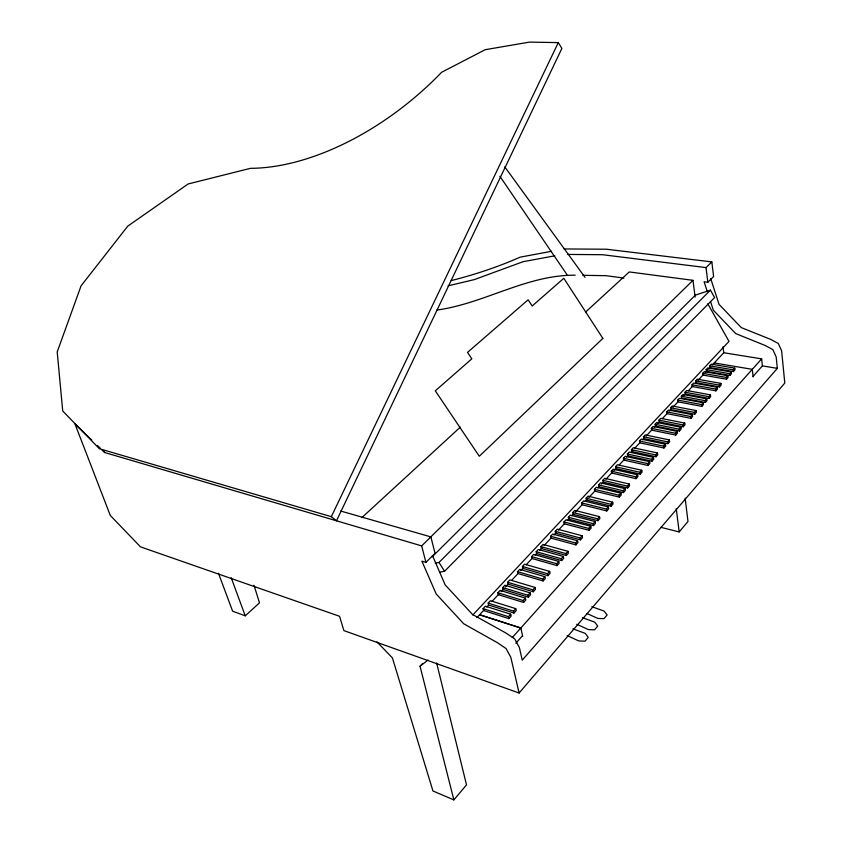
<?xml version="1.0" encoding="UTF-8"?>
<svg xmlns="http://www.w3.org/2000/svg" width="842" height="842" viewBox="0 0 842 842"><rect width="100%" height="100%" fill="white"/><g stroke="black" fill="none" stroke-linecap="round" stroke-linejoin="round"><path stroke-width="1.26" d="M331.327 516.683L558.288 42.616L529.513 42.1L485.202 49.699L441.64 72.275A207.542 119.196 -40.1 0 1 250.484 168.326L188.113 183.977L127.826 226.088L81.074 285.838L57.203 351.935L62.729 411.022L99.335 448.691L331.327 516.683L336.495 520.798L561.888 48.426L558.288 42.616M376.984 641.909L392.414 657.918L432.956 790.985L453.87 799.9L466.51 784.87L436.651 663.001M660.812 527.324L679.178 531.944L687.977 521.472L685.156 498.169M91.778 440.082L75.022 424.052L110.291 515.451L140.488 546.858L339.547 616.281L343.894 630.616L519.104 693.008L784.797 383.057L781.618 350.777L778.303 343.473L770.735 339.431L741.297 327.601L719.047 304.383L710.68 278.502M710.532 301.562L713.342 310.224L735.708 333.569L765.241 345.515L772.84 349.598L776.177 356.924L777.334 368.364L522.24 660.16L519.377 647.53L514.715 638.91L505.947 633.026L472.509 614.46L445.155 584.895L432.504 555.625M515.83 643.267L522.535 635.731M753.074 376.374L762.399 365.891L761.652 358.871L723.762 352.735L712.448 364.87M512.389 637.426L761.652 358.871M508.894 618.617L511.157 616.134L510.726 614.207L485.35 606.177L483.076 608.619L483.529 610.524L508.894 618.617L508.452 616.702L510.726 614.207M513.978 613.039L516.22 610.566L515.788 608.65L490.454 600.725L488.192 603.146L488.634 605.04L513.978 613.039L513.536 611.113L515.788 608.65M523.587 602.462L525.797 600.02L525.376 598.115L500.106 590.379L497.875 592.768L498.317 594.663L523.587 602.462L523.166 600.546L525.376 598.115M528.387 597.178L530.576 594.768L530.165 592.852L504.916 585.222L502.706 587.59L503.137 589.484L528.387 597.178L527.966 595.273L530.165 592.852M533.312 591.758L535.491 589.358L535.08 587.453L509.863 579.917L507.673 582.275L508.094 584.159L533.312 591.758L532.902 589.853L535.08 587.453M543.132 580.948L545.279 578.591L544.879 576.696L519.735 569.35L517.567 571.665L517.988 573.549L543.132 580.948L542.732 579.054L544.879 576.696M547.942 575.654L550.079 573.318L549.679 571.413L524.566 564.172L522.419 566.477L522.829 568.35L547.942 575.654L547.553 573.76L549.679 571.413M557.067 565.624L559.162 563.319L558.783 561.425L533.723 554.362L531.607 556.625L532.007 558.499L557.067 565.624L556.678 563.73L558.783 561.425M561.614 560.614L563.698 558.33L563.319 556.436L538.301 549.458L536.196 551.71L536.596 553.583L561.614 560.614L561.235 558.73L563.319 556.436M566.287 555.478L568.361 553.205L567.982 551.31L542.995 544.427L540.911 546.658L541.301 548.531L566.287 555.478L565.919 553.583L567.982 551.31M575.928 544.879L577.959 542.637L577.601 540.753L552.678 534.06L550.626 536.259L551.005 538.122L575.928 544.879L575.56 542.995L577.601 540.753M580.496 539.848L582.517 537.628L582.159 535.744L557.267 529.134L555.236 531.323L555.604 533.175L580.496 539.848L580.138 537.975L582.159 535.744M589.147 530.323L591.137 528.134L590.789 526.261L565.971 519.809L563.961 521.966L564.329 523.819L589.147 530.323L588.8 528.45L590.789 526.261M593.473 525.576L595.452 523.398L595.105 521.524L570.318 515.157L568.318 517.293L568.687 519.146L593.473 525.576L593.126 523.703L595.105 521.524M597.904 520.682L599.872 518.525L599.536 516.662L574.781 510.378L572.802 512.494L573.16 514.346L597.904 520.682L597.567 518.819L599.536 516.662M606.766 510.947L608.703 508.81L608.366 506.958L583.695 500.832L581.738 502.927L582.085 504.768L606.766 510.947L606.429 509.084L608.366 506.958M611.113 506.168L613.029 504.053L612.702 502.19L588.063 496.148L586.116 498.232L586.464 500.074L611.113 506.168L610.776 504.305L612.702 502.19M619.344 497.106L621.238 495.022L620.922 493.17L596.336 487.276L594.431 489.328L594.757 491.16L619.344 497.106L619.017 495.254L620.922 493.17M623.448 492.581L625.332 490.518L625.017 488.665L600.472 482.855L598.578 484.887L598.904 486.718L623.448 492.581L623.133 490.739L625.017 488.665M603.167 482.15L627.669 487.939L629.542 485.887L629.237 484.034L604.724 478.298L602.84 480.319L603.167 482.15L601.388 484.055M636.099 478.666L637.941 476.635L637.647 474.804L613.208 469.215L611.345 471.204L611.66 473.025L636.099 478.666L635.805 476.825L637.647 474.804M640.236 474.12L642.067 472.099L641.772 470.268L617.365 464.752L615.523 466.731L615.839 468.552L640.236 474.12L639.941 472.278L641.772 470.268M648.077 465.489L649.877 463.51L649.592 461.679L625.259 456.301L623.438 458.248L623.743 460.069L648.077 465.489L647.782 463.658L649.592 461.679M651.992 461.184L653.781 459.216L653.497 457.385L629.206 452.08L627.385 454.017L627.69 455.827L651.992 461.184L651.697 459.353L653.497 457.385M656.013 456.764L657.791 454.796L657.507 452.975L633.247 447.733L631.458 449.66L631.753 451.47L656.013 456.764L655.729 454.933L657.507 452.975M663.97 447.997L665.727 446.071L665.464 444.25L641.267 439.145L639.499 441.05L639.783 442.85L663.97 447.997L663.707 446.176L665.464 444.25M667.917 443.66L669.664 441.745L669.39 439.924L645.235 434.893L643.477 436.777L643.762 438.577L667.917 443.66L667.643 441.85L669.39 439.924M675.716 435.082L677.442 433.188L677.178 431.378L653.097 426.473L651.361 428.336L651.634 430.136L675.716 435.082L675.452 433.272L677.178 431.378M679.441 430.978L681.157 429.094L680.894 427.294L656.855 422.452L655.129 424.305L655.402 426.094L679.441 430.978L679.189 429.167L680.894 427.294M683.283 426.757L684.978 424.884L684.725 423.084L660.717 418.316L659.002 420.147L659.275 421.937L683.283 426.757L683.03 424.947L684.725 423.084M690.935 418.327L692.608 416.485L692.366 414.696L668.432 410.043L666.738 411.864L667.001 413.643L690.935 418.327L690.693 416.537L692.366 414.696M694.692 414.201L696.355 412.37L696.113 410.57L672.221 405.991L670.537 407.791L670.8 409.57L694.692 414.201L694.45 412.401L696.113 410.57M701.828 406.36L703.47 404.549L703.228 402.76L679.41 398.298L677.747 400.076L677.999 401.844L701.828 406.36L701.586 404.57L703.228 402.76M705.386 402.434L707.017 400.645L706.785 398.855L682.999 394.445L681.346 396.214L681.588 397.982L705.386 402.434L705.154 400.655L706.785 398.855M709.048 398.413L710.669 396.624L710.438 394.845L686.683 390.499L685.051 392.246L685.293 394.014L709.048 398.413L708.817 396.624L710.438 394.845M715.932 390.835L717.531 389.078L717.31 387.299L693.629 383.057L692.008 384.794L692.25 386.552L715.932 390.835L715.711 389.057L717.31 387.299M719.521 386.878L721.11 385.131L720.889 383.363L697.25 379.184L695.639 380.9L695.871 382.657L719.521 386.878L719.3 385.11L720.889 383.363M726.52 379.184L728.088 377.458L727.877 375.69L704.301 371.627L702.712 373.322L702.944 375.079L726.52 379.184L726.299 377.416L727.877 375.69M729.919 375.437L731.477 373.722L731.266 371.964L707.733 367.943L706.154 369.638L706.385 371.385L729.919 375.437L729.709 373.68L731.266 371.964M733.424 371.585L734.971 369.88L734.761 368.122L711.269 364.165L709.701 365.838L709.922 367.586L733.424 371.585L733.214 369.827L734.761 368.122M627.669 487.939L627.364 486.097L629.237 484.034M476.909 617.628L484.045 609.966M486.739 607.082L488.528 605.166M492.107 601.314L499.274 593.631M501.064 591.705L503.758 588.821M505.547 586.906L508.231 584.022M511.82 580.17L518.083 573.444M520.777 570.56L523.461 567.676M526.145 564.793L532.418 558.067M535.102 555.183L536.891 553.257M539.585 550.373L542.269 547.489M544.058 545.574L551.226 537.88M553.91 534.996L556.604 532.112M558.393 530.186L564.666 523.461M567.35 520.577L569.139 518.661M571.823 515.778L573.623 513.852M575.412 511.925L582.58 504.242M585.264 501.358L587.053 499.432M588.842 497.506L595.115 490.781M597.799 487.897L599.599 485.981M605.861 479.245L612.134 472.52M613.923 470.594L616.618 467.71M619.302 464.826L624.669 459.069M626.469 457.143L628.258 455.217M630.942 452.333L632.731 450.417M634.531 448.491L639.899 442.724M642.583 439.84L644.383 437.914M646.172 435.998L652.445 429.273M654.234 427.347L656.023 425.421M657.812 423.505L659.602 421.579M662.296 418.695L667.664 412.927M669.464 411.001L671.253 409.086M673.042 407.16L678.42 401.392M683.788 395.624L685.577 393.709M688.272 390.825L692.745 386.015M698.123 380.247L703.491 374.48M705.291 372.553L707.08 370.638M708.869 368.712L710.659 366.796M472.794 614.986L729.004 341.399L707.817 303.804M453.87 799.9L420.053 666.264L422.642 663.507M439.524 572.16L444.576 571.297L714.595 297.563L710.427 290.153L695.429 295.11L432.167 556.825M435.209 563.109L439.008 562.435L710.427 290.153M519.104 693.008L510.799 657.234L506.095 648.572L497.285 642.625L463.753 623.806L436.23 594.031L421.874 561.13L425.936 562.361L435.04 553.31L430.872 536.891L340.652 511.02M707.312 291.669L704.101 281.775L707.838 282.259L713.616 276.513L711.837 261.904L606.387 249.221L564.14 248.948M430.178 537.512L692.966 280.323L695.134 297.089M425.936 562.361L421.674 545.89L430.872 536.891M567.697 254.421L602.609 254.716L706.017 267.598L711.837 261.904M361.828 517.651L460.3 427.168M585.811 311.856L629.258 271.934L692.966 280.323M218.457 573.297L232.624 611.176L245.254 615.828L259.473 602.83L254 585.285M420.053 666.264L427.978 660.065M448.007 285.848L474.32 279.607L522.956 261.736L554.867 255.8M436.724 310.088C484.318 303.615 526.482 274.766 575.191 275.197M551.573 251.295L520.167 257.147A184.493 71.844 -13.1 0 1 451.301 280.575M582.896 275.313L606.008 275.671L623.933 278.092M762.399 365.891L777.334 368.364M714.248 362.944L752.295 369.333L753.127 376.879M709.701 365.838L733.214 369.827M706.154 369.638L729.709 373.68M702.712 373.322L726.299 377.416M695.639 380.9L719.3 385.11M692.008 384.794L715.711 389.057M685.051 392.246L708.817 396.624M681.346 396.214L705.154 400.655M677.747 400.076L701.586 404.57M670.537 407.791L694.45 412.401M666.738 411.864L690.693 416.537M659.002 420.147L683.03 424.947M655.129 424.305L679.189 429.167M651.361 428.336L675.452 433.272M643.477 436.777L667.643 441.85M639.499 441.05L663.707 446.176M631.458 449.66L655.729 454.933M627.385 454.017L651.697 459.353M623.438 458.248L647.782 463.658M615.523 466.731L639.941 472.278M611.345 471.204L635.805 476.825M602.84 480.319L627.364 486.097M598.578 484.887L623.133 490.739M594.431 489.328L619.017 495.254M586.116 498.232L610.776 504.305M581.738 502.927L606.429 509.084M572.802 512.494L597.567 518.819M568.318 517.293L593.126 523.703M563.961 521.966L588.8 528.45M555.236 531.323L580.138 537.975M550.626 536.259L575.56 542.995M540.911 546.658L565.919 553.583M536.196 551.71L561.235 558.73M531.607 556.625L556.678 563.73M522.419 566.477L547.553 573.76M517.567 571.665L542.732 579.054M102.029 449.881L104.818 452.554L421.674 545.89M507.673 582.275L532.902 589.853M502.706 587.59L527.966 595.273M497.875 592.768L523.166 600.546M488.192 603.146L513.536 611.113M483.076 608.619L508.452 616.702M520.809 628.016L479.593 614.744L520.84 628.027L522.735 636.457M591.852 606.703L604.093 611.082L607.114 614.955L604.009 618.638L597.862 618.428L587.095 613.586M582.443 617.681L594.726 622.133L597.746 626.069L594.589 629.816L588.4 629.595L576.781 624.301M572.876 628.816L585.222 633.363L588.232 637.362L585.032 641.172L578.791 640.941L567.129 635.552M97.367 445.429L100.166 448.102M102.071 449.723L104.818 452.554M504.768 166.853L585.043 277.397M499.874 176.262L566.971 274.639M439.008 562.435L444.576 571.297M231.192 577.717L245.254 615.828M676.242 508.547L679.178 531.944M706.017 267.598L707.838 282.259M723.046 346.778L723.762 352.735M602.861 338.389L479.298 456.248L435.303 390.825L471.825 358.839L467.531 352.398L528.123 299.805L532.186 305.993L563.803 278.302L602.861 338.389"/></g></svg>
